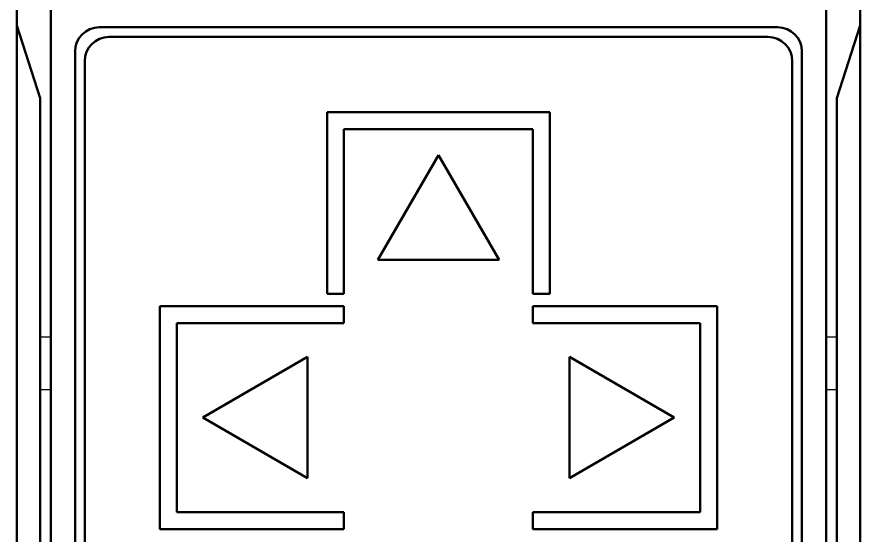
# Model space of a CAD drawing. Header units: millimetres. Extents: x 6750 to 121550, y -28210 to 66060.
# Drawn here: x 15995.78 to 16030.58, y 16118.68 to 16140.06 of the extents above; entities that cross this region are included whole.
import ezdxf

# ---------------------------------------------------------------- set-up
doc = ezdxf.new("R2010")
doc.units = ezdxf.units.MM
doc.layers.add('1', color=7, linetype='Continuous')

# ---------------------------------------------------------------- blocks, each defined once
blk = doc.blocks.new('s7-1513')
at = {"layer": '1', "color": 7, "linetype": 'Continuous', "lineweight": 50}
for p, q in [((15386.12, 16329.585), (15386.12, 16390.709)), ((15420.92, 16329.585), (15420.92, 16390.709)), ((15387.52, 16277.679), (15387.52, 16330.509)), ((15419.52, 16277.679), (15419.52, 16330.509)), ((15386.12, 16329.585), (15387.08, 16326.585)), ((15386.12, 16278.933), (15386.12, 16329.585)), ((15419.96, 16326.585), (15420.92, 16329.585)), ((15420.92, 16329.585), (15420.92, 16278.933)), ((15417.52, 16329.509), (15389.52, 16329.509)), ((15417.12, 16329.109), (15389.92, 16329.109)), ((15388.52, 16328.509), (15388.52, 16279.409)), ((15418.52, 16279.409), (15418.52, 16328.509)), ((15388.92, 16328.109), (15388.92, 16279.809)), ((15418.12, 16279.809), (15418.12, 16328.109)), ((15387.08, 16316.73), (15387.08, 16326.585)), ((15419.96, 16316.73), (15419.96, 16326.585)), ((15398.92, 16318.509), (15398.92, 16326.009)), ((15398.92, 16326.009), (15408.12, 16326.009)), ((15408.12, 16326.009), (15408.12, 16318.509)), ((15407.42, 16325.309), (15399.62, 16325.309)), ((15399.62, 16325.309), (15399.62, 16318.509)), ((15407.42, 16318.509), (15407.42, 16325.309)), ((15403.52, 16324.239), (15401.02, 16319.909)), ((15406.02, 16319.909), (15403.52, 16324.239)), ((15401.02, 16319.909), (15406.02, 16319.909)), ((15399.62, 16318.509), (15398.92, 16318.509)), ((15408.12, 16318.509), (15407.42, 16318.509)), ((15392.02, 16318.009), (15392.02, 16308.809)), ((15399.62, 16318.009), (15392.02, 16318.009)), ((15399.62, 16317.309), (15399.62, 16318.009)), ((15407.42, 16318.009), (15415.02, 16318.009)), ((15407.42, 16317.309), (15407.42, 16318.009)), ((15415.02, 16318.009), (15415.02, 16308.809)), ((15392.72, 16309.509), (15392.72, 16317.309)), ((15392.72, 16317.309), (15399.62, 16317.309)), ((15414.32, 16317.309), (15407.42, 16317.309)), ((15414.32, 16309.509), (15414.32, 16317.309)), ((15387.08, 16314.549), (15387.08, 16316.73)), ((15419.96, 16314.549), (15419.96, 16316.73)), ((15398.12, 16315.909), (15393.79, 16313.409)), ((15398.12, 16310.909), (15398.12, 16315.909)), ((15408.92, 16315.909), (15408.92, 16310.909)), ((15413.25, 16313.409), (15408.92, 16315.909)), ((15387.08, 16281.933), (15387.08, 16314.549)), ((15419.96, 16281.933), (15419.96, 16314.549)), ((15393.79, 16313.409), (15398.12, 16310.909)), ((15408.92, 16310.909), (15413.25, 16313.409)), ((15399.62, 16309.509), (15392.72, 16309.509)), ((15399.62, 16308.809), (15399.62, 16309.509)), ((15407.42, 16308.809), (15407.42, 16309.509)), ((15407.42, 16309.509), (15414.32, 16309.509)), ((15392.02, 16308.809), (15399.62, 16308.809)), ((15415.02, 16308.809), (15407.42, 16308.809))]:
    blk.add_line(p, q, dxfattribs=at)
at = {"layer": '1', "color": 7, "linetype": 'Continuous', "lineweight": 25}
for p, q in [((15387.52, 16316.73), (15387.08, 16316.73)), ((15419.96, 16316.73), (15419.52, 16316.73)), ((15387.52, 16314.549), (15387.08, 16314.549)), ((15419.96, 16314.549), (15419.52, 16314.549))]:
    blk.add_line(p, q, dxfattribs=at)
at = {"layer": '1', "color": 7, "linetype": 'Continuous', "lineweight": 50}
for centre, start, end in [((15389.52, 16328.509), 90, 180), ((15417.52, 16328.509), 0, 90), ((15389.92, 16328.109), 90, 180), ((15417.12, 16328.109), 0, 90)]:
    blk.add_arc(centre, 1, start, end, dxfattribs=at)

msp = doc.modelspace()

# ---------------------------------------------------------------- block references
msp.add_blockref('s7-1513', (609.661, -189.877))

doc.saveas('drawing.dxf')
